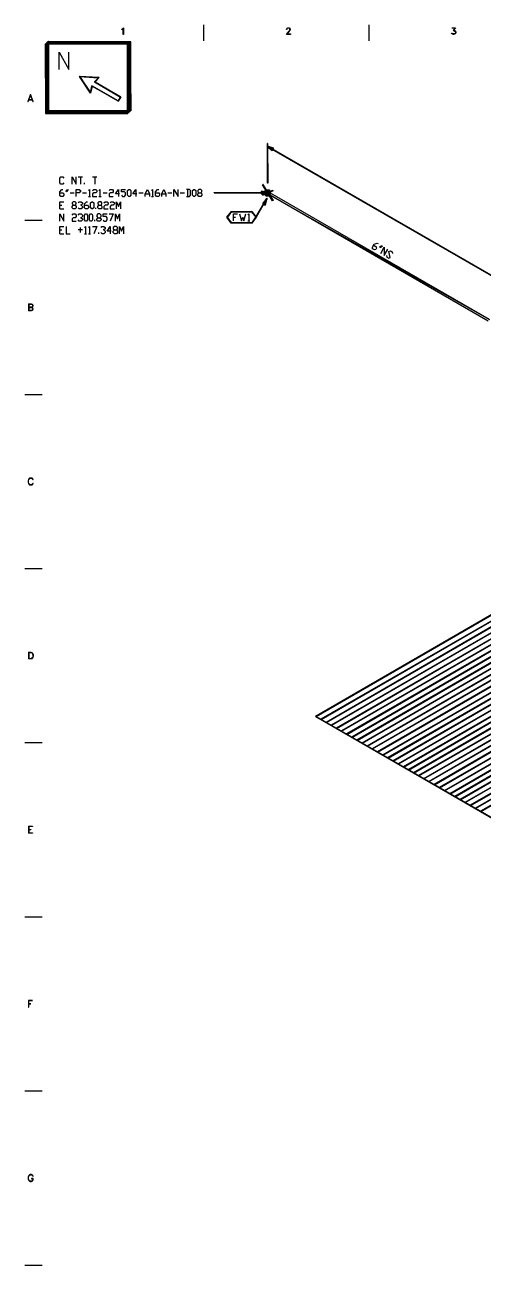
# Model space of a CAD drawing. Header units: millimetres. Extents: x 43 to 784, y -702 to -31.
# Drawn here: x 43 to 291, y -702 to -31 of the extents above; entities that cross this region are included whole.
import ezdxf

# ---------------------------------------------------------------- set-up
doc = ezdxf.new("R2010")
doc.units = ezdxf.units.MM
doc.layers.add('PDF_LINES', color=4, linetype='Continuous')

msp = doc.modelspace()

# ---------------------------------------------------------------- linework, layer by layer
at = {"layer": 'PDF_LINES'}
for p, q in [((95.44, -33.04), (95.8, -32.8)), ((95.8, -33.04), (95.44, -33.16)), ((95.44, -33.16), (95.44, -33.04)), ((95.8, -32.8), (96.28, -32.32)), ((96.16, -32.68), (95.8, -33.04)), ((96.16, -35.8), (96.16, -32.68)), ((96.28, -32.32), (96.28, -35.8)), ((139.84, -39.28), (139.84, -30.64)), ((184.6, -33.04), (184.72, -32.68)), ((184.6, -33.16), (184.6, -33.04)), ((184.72, -33.16), (184.6, -33.16)), ((184.72, -32.68), (184.96, -32.44)), ((184.96, -32.68), (184.72, -33.04)), ((184.72, -33.04), (184.72, -33.16)), ((184.96, -32.44), (185.2, -32.32)), ((185.2, -32.44), (184.96, -32.68)), ((185.2, -32.32), (185.92, -32.32)), ((185.92, -32.44), (185.2, -32.44)), ((185.92, -32.32), (186.28, -32.44)), ((186.28, -32.68), (185.92, -32.44)), ((186.28, -32.44), (186.4, -32.68)), ((186.4, -33.04), (186.28, -32.68)), ((186.28, -33.64), (186.4, -33.28)), ((186.4, -32.68), (186.52, -33.04)), ((186.4, -33.28), (186.4, -33.04)), ((186.52, -33.28), (186.4, -33.64)), ((186.52, -33.04), (186.52, -33.28)), ((229.36, -39.28), (229.36, -30.64)), ((274.24, -32.44), (274.24, -32.32)), ((274.24, -32.32), (276.04, -32.32)), ((275.8, -32.44), (274.24, -32.44)), ((275.8, -32.32), (274.72, -33.76)), ((276.04, -32.32), (274.84, -33.76)), ((55, -77.8), (54.88, -40.24)), ((54.88, -40.24), (54.88, -77.92)), ((55, -77.8), (54.88, -40.24)), ((54.88, -40.24), (55, -40.36)), ((54.88, -40.24), (55, -40.36)), ((99.76, -40.24), (54.88, -40.24)), ((55, -40.36), (99.76, -40.24)), ((55, -40.36), (99.76, -40.24)), ((55.36, -77.44), (55.24, -39.88)), ((55.24, -39.88), (55.24, -77.56)), ((55.36, -77.44), (55.24, -39.88)), ((55.24, -39.88), (55.36, -40)), ((55.24, -39.88), (55.36, -40)), ((100.24, -39.88), (55.24, -39.88)), ((55.36, -40), (100.24, -39.88)), ((55.36, -40), (100.24, -39.88)), ((55.36, -40), (55.36, -77.44)), ((100, -40), (55.36, -40)), ((55.72, -76.96), (55.6, -39.52)), ((55.6, -39.52), (55.6, -77.2)), ((55.72, -76.96), (55.6, -39.52)), ((55.6, -39.52), (55.72, -39.52)), ((55.72, -39.52), (55.72, -76.96)), ((96.28, -35.8), (96.16, -35.8)), ((99.76, -40.24), (99.64, -40.36)), ((99.76, -40.24), (99.64, -40.36)), ((99.76, -77.56), (99.76, -40.24)), ((100.24, -39.88), (100, -40)), ((100.24, -39.88), (100, -40)), ((100, -40), (100.24, -77.2)), ((100, -40), (100.24, -77.2)), ((100, -76.96), (100, -40)), ((100.24, -77.2), (100.24, -39.88)), ((184.48, -35.8), (185.92, -34.12)), ((186.76, -35.8), (184.48, -35.8)), ((186.04, -34.12), (184.6, -35.8)), ((184.6, -35.56), (186.76, -35.56)), ((185.92, -34.12), (186.28, -33.64)), ((186.4, -33.64), (186.04, -34.12)), ((186.76, -35.56), (186.76, -35.8)), ((274, -35.44), (273.88, -35.08)), ((273.88, -35.08), (274, -35.08)), ((274.24, -35.44), (274, -35.08)), ((274.6, -35.56), (274, -35.32)), ((274.24, -35.56), (274, -35.44)), ((274.72, -35.56), (274.24, -35.44)), ((274.72, -35.8), (274.24, -35.56)), ((274.72, -33.76), (275.2, -33.76)), ((275.2, -35.56), (274.72, -35.56)), ((275.2, -35.8), (274.72, -35.8)), ((274.84, -33.64), (275.2, -33.64)), ((275.2, -33.64), (275.68, -33.76)), ((275.2, -33.76), (275.68, -34)), ((275.68, -35.44), (275.2, -35.56)), ((275.68, -35.56), (275.2, -35.8)), ((275.32, -33.76), (275.8, -34.12)), ((275.8, -35.32), (275.32, -35.56)), ((275.68, -33.76), (276.04, -34.12)), ((275.68, -34), (276.04, -34.48)), ((276.04, -34.96), (275.68, -35.44)), ((276.04, -35.32), (275.68, -35.56)), ((275.8, -34.12), (276.04, -34.6)), ((276.04, -34.84), (275.8, -35.32)), ((276.04, -34.12), (276.16, -34.6)), ((276.04, -34.6), (276.04, -34.84)), ((276.16, -34.84), (276.04, -35.32)), ((276.16, -34.6), (276.16, -34.84)), ((54.28, -78.52), (54.04, -40.96)), ((54.04, -40.96), (54.04, -78.64)), ((54.28, -78.52), (54.04, -40.96)), ((54.04, -40.96), (54.28, -41.2)), ((54.04, -40.96), (54.28, -41.2)), ((99.04, -40.96), (54.04, -40.96)), ((54.28, -41.2), (99.04, -40.96)), ((54.28, -41.2), (99.04, -40.96)), ((54.28, -41.2), (54.28, -78.52)), ((98.92, -41.2), (54.28, -41.2)), ((54.64, -78.16), (54.52, -40.6)), ((54.52, -40.6), (54.52, -78.28)), ((54.64, -78.16), (54.52, -40.6)), ((54.52, -40.6), (54.64, -40.84)), ((54.52, -40.6), (54.64, -40.84)), ((99.4, -40.6), (54.52, -40.6)), ((54.64, -40.84), (99.4, -40.6)), ((54.64, -40.84), (99.4, -40.6)), ((54.64, -40.84), (54.64, -78.16)), ((99.28, -40.84), (54.64, -40.84)), ((55, -40.36), (55, -77.8)), ((99.64, -40.36), (55, -40.36)), ((61.48, -54.76), (61.48, -45.52)), ((61.48, -45.52), (66.76, -54.76)), ((66.76, -54.76), (66.76, -45.52)), ((98.68, -41.44), (98.56, -41.44)), ((98.56, -41.44), (98.68, -78.64)), ((98.56, -41.44), (98.68, -78.64)), ((98.56, -78.52), (98.56, -41.44)), ((98.68, -78.64), (98.68, -41.44)), ((99.04, -40.96), (98.92, -41.2)), ((99.04, -40.96), (98.92, -41.2)), ((98.92, -41.2), (99.04, -78.28)), ((98.92, -41.2), (99.04, -78.28)), ((98.92, -78.16), (98.92, -41.2)), ((99.04, -78.28), (99.04, -40.96)), ((99.4, -40.6), (99.28, -40.84)), ((99.4, -40.6), (99.28, -40.84)), ((99.28, -40.84), (99.4, -77.92)), ((99.28, -40.84), (99.4, -77.92)), ((99.28, -77.8), (99.28, -40.84)), ((99.4, -77.92), (99.4, -40.6)), ((99.64, -40.36), (99.76, -77.56)), ((99.64, -40.36), (99.76, -77.56)), ((99.64, -77.44), (99.64, -40.36)), ((72.64, -58.48), (72.52, -58.6)), ((72.52, -58.6), (72.64, -58.48)), ((72.52, -58.6), (78.52, -67.24)), ((72.52, -58.6), (78.52, -67.24)), ((78.52, -67.72), (72.52, -58.6)), ((83.2, -59.2), (72.52, -58.6)), ((72.52, -58.6), (82.84, -59.32)), ((83.2, -59.2), (72.52, -58.6)), ((78.52, -67.24), (72.64, -58.48)), ((72.64, -58.48), (83.2, -59.2)), ((82.84, -59.32), (80.56, -61.48)), ((83.2, -59.2), (80.92, -61.48)), ((80.92, -61.48), (82.84, -59.32)), ((80.92, -61.48), (82.84, -59.32)), ((82.84, -59.32), (83.2, -59.2)), ((82.84, -59.32), (83.2, -59.2)), ((78.52, -67.72), (79.24, -63.64)), ((79.24, -63.64), (78.52, -67.24)), ((78.52, -67.72), (79.24, -63.64)), ((79.36, -63.88), (78.52, -67.72)), ((79.24, -63.64), (79.36, -63.88)), ((79.24, -63.64), (79.36, -63.88)), ((93.4, -71.8), (79.24, -63.64)), ((79.36, -63.88), (93.4, -71.8)), ((79.36, -63.88), (93.4, -71.8)), ((93.4, -72.04), (79.36, -63.88)), ((94.96, -69.64), (80.56, -61.48)), ((80.56, -61.48), (94.72, -69.76)), ((94.96, -69.64), (80.56, -61.48)), ((80.56, -61.48), (80.92, -61.48)), ((80.56, -61.48), (80.92, -61.48)), ((80.92, -61.48), (94.96, -69.64)), ((46, -68.32), (44.56, -72.16)), ((44.56, -72.16), (44.68, -72.16)), ((44.68, -72.16), (46, -68.92)), ((44.92, -71.2), (47.08, -71.2)), ((45.04, -71.08), (46.84, -71.08)), ((47.44, -72.16), (46, -68.32)), ((46, -68.92), (47.2, -72.16)), ((47.2, -72.16), (47.44, -72.16)), ((78.52, -67.24), (78.52, -67.72)), ((78.52, -67.24), (78.52, -67.72)), ((94.96, -69.64), (93.4, -72.04)), ((93.4, -72.04), (94.72, -69.76)), ((94.72, -69.76), (93.4, -71.8)), ((93.4, -72.04), (94.72, -69.76)), ((93.4, -71.8), (93.4, -72.04)), ((93.4, -71.8), (93.4, -72.04)), ((94.72, -69.76), (94.96, -69.64)), ((94.72, -69.76), (94.96, -69.64)), ((98.56, -78.52), (54.04, -78.64)), ((98.56, -78.52), (54.04, -78.64)), ((54.04, -78.64), (54.28, -78.52)), ((54.04, -78.64), (54.28, -78.52)), ((54.04, -78.64), (98.68, -78.64)), ((54.28, -78.52), (98.56, -78.52)), ((98.92, -78.16), (54.52, -78.28)), ((98.92, -78.16), (54.52, -78.28)), ((54.52, -78.28), (54.64, -78.16)), ((54.52, -78.28), (54.64, -78.16)), ((54.52, -78.28), (99.04, -78.28)), ((54.64, -78.16), (98.92, -78.16)), ((99.28, -77.8), (54.88, -77.92)), ((99.28, -77.8), (54.88, -77.92)), ((54.88, -77.92), (55, -77.8)), ((54.88, -77.92), (55, -77.8)), ((54.88, -77.92), (99.4, -77.92)), ((55, -77.8), (99.28, -77.8)), ((99.64, -77.44), (55.24, -77.56)), ((99.64, -77.44), (55.24, -77.56)), ((55.24, -77.56), (55.36, -77.44)), ((55.24, -77.56), (55.36, -77.44)), ((55.24, -77.56), (99.76, -77.56)), ((55.36, -77.44), (99.64, -77.44)), ((100, -76.96), (55.6, -77.2)), ((100, -76.96), (55.6, -77.2)), ((55.6, -77.2), (55.72, -76.96)), ((55.6, -77.2), (55.72, -76.96)), ((55.6, -77.2), (100.24, -77.2)), ((55.72, -76.96), (100, -76.96)), ((98.68, -78.64), (98.56, -78.52)), ((98.68, -78.64), (98.56, -78.52)), ((99.04, -78.28), (98.92, -78.16)), ((99.04, -78.28), (98.92, -78.16)), ((99.4, -77.92), (99.28, -77.8)), ((99.4, -77.92), (99.28, -77.8)), ((99.76, -77.56), (99.64, -77.44)), ((99.76, -77.56), (99.64, -77.44)), ((100.24, -77.2), (100, -76.96)), ((100.24, -77.2), (100, -76.96)), ((174.16, -96.52), (174.28, -96.4)), ((174.28, -96.4), (174.16, -96.52)), ((174.16, -96.52), (174.28, -96.4)), ((174.28, -96.4), (174.16, -96.52)), ((174.16, -96.52), (174.28, -96.4)), ((174.28, -96.4), (174.16, -96.52)), ((174.16, -96.52), (174.28, -96.4)), ((174.28, -96.4), (174.16, -96.52)), ((174.28, -96.4), (174.16, -96.52)), ((176.92, -98.56), (174.16, -96.52)), ((174.16, -96.52), (176.8, -98.68)), ((176.92, -98.56), (174.16, -96.52)), ((174.16, -96.52), (177.52, -97.48)), ((174.16, -96.52), (177.52, -97.48)), ((177.28, -97.6), (174.16, -96.52)), ((176.92, -98.44), (174.16, -96.52)), ((174.16, -96.52), (176.8, -98.56)), ((176.92, -98.44), (174.16, -96.52)), ((174.16, -96.52), (177.4, -97.6)), ((174.16, -96.52), (177.4, -97.6)), ((177.4, -97.84), (174.16, -96.52)), ((176.92, -98.44), (174.16, -96.52)), ((174.16, -96.52), (176.8, -98.56)), ((176.92, -98.44), (174.16, -96.52)), ((174.16, -96.52), (177.4, -97.84)), ((174.16, -96.52), (177.4, -97.84)), ((177.4, -97.96), (174.16, -96.52)), ((177.04, -98.2), (174.16, -96.52)), ((174.16, -96.52), (176.92, -98.32)), ((177.04, -98.2), (174.16, -96.52)), ((174.16, -96.52), (177.28, -97.84)), ((174.16, -96.52), (177.28, -97.84)), ((177.16, -97.96), (174.16, -96.52)), ((174.16, -96.52), (433.12, -245.56)), ((174.16, -96.52), (433.12, -245.56)), ((433, -245.68), (174.16, -96.52)), ((174.52, -94.96), (174.28, -94.96)), ((174.28, -94.96), (174.52, -116.32)), ((174.28, -94.96), (174.52, -116.32)), ((174.28, -116.32), (174.28, -94.96)), ((174.28, -96.4), (176.92, -98.56)), ((177.52, -97.48), (174.28, -96.4)), ((174.28, -96.4), (176.92, -98.44)), ((177.4, -97.6), (174.28, -96.4)), ((174.28, -96.4), (176.92, -98.44)), ((177.4, -97.84), (174.28, -96.4)), ((174.28, -96.4), (177.04, -98.2)), ((177.28, -97.84), (174.28, -96.4)), ((433.12, -245.56), (174.28, -96.4)), ((174.52, -116.32), (174.52, -94.96)), ((176.8, -98.56), (177.28, -97.6)), ((176.8, -98.56), (176.92, -98.44)), ((176.8, -98.56), (176.92, -98.44)), ((176.8, -98.68), (176.92, -98.56)), ((176.92, -98.68), (176.8, -98.56)), ((176.92, -98.68), (177.52, -97.48)), ((177.28, -97.6), (176.92, -98.68)), ((177.28, -97.6), (176.92, -98.68)), ((176.92, -98.32), (177.04, -98.2)), ((177.28, -97.84), (177.16, -97.96)), ((177.52, -97.48), (177.28, -97.6)), ((177.52, -97.48), (177.28, -97.6)), ((177.4, -97.6), (177.4, -97.84)), ((177.4, -97.84), (177.4, -97.96)), ((61.84, -113.56), (62.32, -112.96)), ((61.84, -116.2), (61.84, -113.56)), ((62.32, -112.96), (63.52, -112.96)), ((63.52, -112.96), (64, -113.56)), ((68.44, -116.92), (68.44, -112.96)), ((68.44, -112.96), (70.72, -116.92)), ((70.72, -116.92), (70.72, -112.96)), ((71.8, -112.96), (74.08, -112.96)), ((73, -112.96), (73, -116.92)), ((79.6, -112.96), (81.88, -112.96)), ((80.8, -112.96), (80.8, -116.92)), ((62.32, -116.92), (61.84, -116.2)), ((61.84, -121), (62.92, -119.68)), ((63.52, -116.92), (62.32, -116.92)), ((62.92, -119.68), (63.52, -119.68)), ((64, -116.2), (63.52, -116.92)), ((65.2, -121), (65.68, -119.68)), ((66.28, -119.68), (65.68, -121)), ((70.72, -123.52), (70.72, -119.68)), ((70.72, -119.68), (72.4, -119.68)), ((72.4, -119.68), (73, -120.28)), ((73, -120.28), (73, -121)), ((75.16, -116.92), (75.16, -116.2)), ((77.44, -120.28), (77.92, -119.68)), ((77.92, -119.68), (77.92, -123.52)), ((79.6, -120.28), (80.2, -119.68)), ((80.2, -119.68), (81.28, -119.68)), ((81.28, -119.68), (81.88, -120.28)), ((81.88, -120.28), (81.88, -121)), ((82.96, -120.28), (83.56, -119.68)), ((83.56, -119.68), (83.56, -123.52)), ((88.6, -120.28), (89.08, -119.68)), ((89.08, -119.68), (90.28, -119.68)), ((90.28, -119.68), (90.76, -120.28)), ((90.76, -120.28), (90.76, -121)), ((91.96, -122.2), (93.64, -119.68)), ((93.64, -119.68), (93.64, -123.52)), ((95.2, -121), (95.2, -119.68)), ((95.2, -119.68), (97.48, -119.68)), ((98.56, -120.28), (99.16, -119.68)), ((98.56, -122.92), (98.56, -120.28)), ((99.16, -119.68), (99.76, -119.68)), ((99.76, -119.68), (100.24, -120.28)), ((100.24, -120.28), (100.24, -122.92)), ((101.44, -122.2), (103, -119.68)), ((103, -119.68), (103, -123.52)), ((108.04, -122.2), (109.24, -119.68)), ((109.24, -119.68), (110.32, -122.2)), ((111.4, -120.28), (112, -119.68)), ((112, -119.68), (112, -123.52)), ((113.68, -121), (114.76, -119.68)), ((114.76, -119.68), (115.36, -119.68)), ((117.04, -122.2), (118.12, -119.68)), ((118.12, -119.68), (119.2, -122.2)), ((123.64, -123.52), (123.64, -119.68)), ((123.64, -119.68), (125.92, -123.52)), ((125.92, -123.52), (125.92, -119.68)), ((132.04, -119.68), (130.36, -119.68)), ((130.96, -119.68), (130.96, -123.52)), ((132.64, -120.28), (132.04, -119.68)), ((132.64, -122.92), (132.64, -120.28)), ((133.72, -120.28), (134.32, -119.68)), ((133.72, -122.92), (133.72, -120.28)), ((134.32, -119.68), (134.8, -119.68)), ((134.8, -119.68), (135.4, -120.28)), ((135.4, -120.28), (135.4, -122.92)), ((137.08, -119.68), (136.48, -120.28)), ((136.48, -120.28), (136.48, -121)), ((138.16, -119.68), (137.08, -119.68)), ((138.76, -120.28), (138.16, -119.68)), ((138.76, -121), (138.76, -120.28)), ((171.04, -120.64), (171.04, -120.88)), ((174.4, -121.48), (171.04, -120.64)), ((171.16, -122.2), (171.04, -120.76)), ((171.04, -120.76), (171.04, -122.32)), ((171.16, -122.2), (171.04, -120.76)), ((171.04, -120.76), (171.16, -120.76)), ((171.16, -120.76), (171.16, -122.2)), ((171.76, -116.92), (171.52, -117.16)), ((171.52, -117.16), (177.4, -125.68)), ((171.52, -117.16), (177.4, -125.68)), ((177.04, -125.92), (171.52, -117.16)), ((177.16, -120.28), (171.52, -122.44)), ((177.4, -125.68), (171.76, -116.92)), ((171.76, -122.8), (177.16, -120.28)), ((171.76, -122.8), (177.16, -120.28)), ((177.28, -120.52), (171.76, -122.8)), ((173.08, -122.08), (172.72, -120.76)), ((172.72, -120.76), (172.72, -122.44)), ((173.08, -122.08), (172.72, -120.76)), ((172.72, -120.76), (173.08, -121.12)), ((172.72, -120.76), (173.08, -121.12)), ((175.96, -120.76), (172.72, -120.76)), ((173.44, -122.44), (173.08, -120.4)), ((173.08, -120.4), (173.08, -122.8)), ((173.44, -122.44), (173.08, -120.4)), ((173.08, -120.4), (173.44, -120.76)), ((173.08, -120.4), (173.44, -120.76)), ((175.72, -120.4), (173.08, -120.4)), ((173.08, -121.12), (175.96, -120.76)), ((173.08, -121.12), (175.96, -120.76)), ((173.68, -122.8), (173.32, -120.04)), ((173.32, -120.04), (173.32, -123.16)), ((173.68, -122.8), (173.32, -120.04)), ((173.32, -120.04), (173.68, -120.4)), ((173.32, -120.04), (173.68, -120.4)), ((175.36, -120.04), (173.32, -120.04)), ((173.44, -120.76), (175.72, -120.4)), ((173.44, -120.76), (175.72, -120.4)), ((173.44, -120.76), (173.44, -122.44)), ((175.36, -120.76), (173.44, -120.76)), ((174.04, -122.8), (173.68, -120.04)), ((173.68, -120.04), (173.68, -123.16)), ((174.04, -122.8), (173.68, -120.04)), ((173.68, -120.04), (174.04, -120.4)), ((173.68, -120.04), (174.04, -120.4)), ((175.12, -120.04), (173.68, -120.04)), ((173.68, -120.4), (175.36, -120.04)), ((173.68, -120.4), (175.36, -120.04)), ((173.68, -120.4), (173.68, -122.8)), ((175, -120.4), (173.68, -120.4)), ((173.92, -122.92), (174.28, -120.04)), ((174.28, -123.04), (173.92, -120.04)), ((173.92, -120.04), (173.92, -123.04)), ((174.28, -123.04), (173.92, -120.04)), ((173.92, -120.04), (174.28, -120.4)), ((173.92, -120.04), (174.28, -120.4)), ((174.76, -120.04), (173.92, -120.04)), ((174.04, -120.4), (175.12, -120.04)), ((174.04, -120.4), (175.12, -120.04)), ((174.04, -120.4), (174.04, -122.8)), ((174.76, -120.4), (174.04, -120.4)), ((174.52, -116.32), (174.28, -116.32)), ((174.64, -120.04), (174.28, -120.04)), ((174.28, -120.04), (174.28, -123.04)), ((174.28, -123.04), (174.64, -120.04)), ((174.28, -120.04), (174.28, -123.04)), ((174.28, -120.4), (174.76, -120.04)), ((174.28, -120.4), (174.76, -120.04)), ((174.28, -120.4), (174.28, -123.04)), ((174.4, -120.4), (174.28, -120.4)), ((174.76, -120.04), (174.4, -120.4)), ((174.76, -120.04), (174.4, -120.4)), ((174.4, -120.4), (174.76, -123.16)), ((174.4, -120.4), (174.76, -123.16)), ((174.4, -122.8), (174.4, -120.4)), ((174.76, -123.16), (174.76, -120.04)), ((175.12, -120.04), (174.76, -120.4)), ((175.12, -120.04), (174.76, -120.4)), ((174.76, -120.4), (175.12, -123.16)), ((174.76, -120.4), (175.12, -123.16)), ((174.76, -122.8), (174.76, -120.4)), ((175.36, -120.04), (175, -120.4)), ((175.36, -120.04), (175, -120.4)), ((175, -120.4), (175.36, -123.28)), ((175, -120.4), (175.36, -123.28)), ((175, -122.8), (175, -120.4)), ((175.12, -123.16), (175.12, -120.04)), ((175.36, -123.28), (175.36, -120.04)), ((175.72, -120.4), (175.36, -120.76)), ((175.72, -120.4), (175.36, -120.76)), ((175.36, -120.76), (175.72, -122.8)), ((175.36, -120.76), (175.72, -122.8)), ((175.36, -122.44), (175.36, -120.76)), ((175.96, -120.76), (175.48, -121.12)), ((175.96, -120.76), (175.48, -121.12)), ((175.72, -122.8), (175.72, -120.4)), ((175.96, -122.2), (175.96, -120.76)), ((177.16, -120.28), (177.28, -120.52)), ((61.84, -122.92), (61.84, -121)), ((61.84, -121.6), (63.52, -121.6)), ((62.32, -123.52), (61.84, -122.92)), ((61.84, -130.24), (61.84, -126.4)), ((61.84, -126.4), (64, -126.4)), ((63.52, -123.52), (62.32, -123.52)), ((63.52, -121.6), (64, -122.2)), ((64, -122.92), (63.52, -123.52)), ((64, -122.2), (64, -122.92)), ((67.36, -121.6), (69.64, -121.6)), ((69.04, -126.4), (68.44, -127)), ((68.44, -127), (68.44, -127.6)), ((70.12, -126.4), (69.04, -126.4)), ((70.72, -127), (70.12, -126.4)), ((72.4, -121.6), (70.72, -121.6)), ((70.72, -127.6), (70.72, -127)), ((71.8, -127), (72.4, -126.4)), ((73, -121), (72.4, -121.6)), ((72.4, -126.4), (73.48, -126.4)), ((73.48, -126.4), (74.08, -127)), ((74.08, -121.6), (76.36, -121.6)), ((74.08, -127), (74.08, -127.6)), ((75.16, -127.6), (76.36, -126.4)), ((76.36, -126.4), (76.84, -126.4)), ((77.44, -123.52), (78.52, -123.52)), ((78.52, -127), (79.12, -126.4)), ((78.52, -129.64), (78.52, -127)), ((79.12, -126.4), (79.6, -126.4)), ((80.2, -121.6), (79.6, -122.2)), ((79.6, -122.2), (79.6, -123.52)), ((79.6, -123.52), (81.88, -123.52)), ((79.6, -126.4), (80.2, -127)), ((81.28, -121.6), (80.2, -121.6)), ((80.2, -127), (80.2, -129.64)), ((81.88, -121), (81.28, -121.6)), ((82.96, -126.4), (82.48, -127)), ((82.48, -127), (82.48, -127.6)), ((82.96, -123.52), (84.16, -123.52)), ((84.16, -126.4), (82.96, -126.4)), ((84.64, -127), (84.16, -126.4)), ((84.64, -127.6), (84.64, -127)), ((85.24, -121.6), (87.4, -121.6)), ((85.72, -127), (86.32, -126.4)), ((86.32, -126.4), (87.4, -126.4)), ((87.4, -126.4), (88, -127)), ((88, -127), (88, -127.6)), ((89.08, -121.6), (88.6, -122.2)), ((88.6, -122.2), (88.6, -123.52)), ((88.6, -123.52), (90.76, -123.52)), ((90.28, -121.6), (89.08, -121.6)), ((89.08, -127), (89.68, -126.4)), ((89.68, -126.4), (90.76, -126.4)), ((90.76, -121), (90.28, -121.6)), ((90.76, -126.4), (91.36, -127)), ((91.36, -127), (91.36, -127.6)), ((94.12, -122.2), (91.96, -122.2)), ((92.44, -130.24), (92.44, -126.4)), ((92.44, -126.4), (93.64, -128.92)), ((93.64, -128.92), (94.72, -126.4)), ((94.72, -126.4), (94.72, -130.24)), ((96.88, -121), (95.2, -121)), ((95.2, -122.92), (95.8, -123.52)), ((95.8, -123.52), (96.88, -123.52)), ((97.48, -121.6), (96.88, -121)), ((96.88, -123.52), (97.48, -122.92)), ((97.48, -122.92), (97.48, -121.6)), ((99.16, -123.52), (98.56, -122.92)), ((99.76, -123.52), (99.16, -123.52)), ((100.24, -122.92), (99.76, -123.52)), ((103.6, -122.2), (101.44, -122.2)), ((104.68, -121.6), (106.96, -121.6)), ((108.04, -123.52), (108.04, -122.2)), ((108.04, -122.2), (110.32, -122.2)), ((110.32, -122.2), (110.32, -123.52)), ((111.4, -123.52), (112.48, -123.52)), ((113.68, -122.92), (113.68, -121)), ((113.68, -121.6), (115.36, -121.6)), ((114.16, -123.52), (113.68, -122.92)), ((115.36, -123.52), (114.16, -123.52)), ((115.36, -121.6), (115.84, -122.2)), ((115.84, -122.92), (115.36, -123.52)), ((115.84, -122.2), (115.84, -122.92)), ((117.04, -123.52), (117.04, -122.2)), ((117.04, -122.2), (119.2, -122.2)), ((119.2, -122.2), (119.2, -123.52)), ((120.4, -121.6), (122.56, -121.6)), ((127, -121.6), (129.28, -121.6)), ((130.36, -123.52), (132.04, -123.52)), ((132.04, -123.52), (132.64, -122.92)), ((134.32, -123.52), (133.72, -122.92)), ((134.8, -123.52), (134.32, -123.52)), ((135.4, -122.92), (134.8, -123.52)), ((136.48, -121), (137.08, -121.6)), ((136.48, -122.2), (137.08, -121.6)), ((136.48, -122.92), (136.48, -122.2)), ((137.08, -123.52), (136.48, -122.92)), ((137.08, -121.6), (138.16, -121.6)), ((138.16, -123.52), (137.08, -123.52)), ((138.16, -121.6), (138.76, -121)), ((138.16, -121.6), (138.76, -122.2)), ((138.76, -122.92), (138.16, -123.52)), ((138.76, -122.2), (138.76, -122.92)), ((174.4, -121.48), (145.48, -121.6)), ((174.4, -121.48), (145.48, -121.6)), ((145.48, -121.6), (145.48, -121.48)), ((145.48, -121.48), (174.4, -121.48)), ((145.48, -121.6), (174.4, -121.6)), ((168.04, -134.68), (173.92, -124.6)), ((173.92, -124.6), (168.16, -134.8)), ((173.92, -124.6), (168.16, -134.8)), ((168.16, -134.8), (174.16, -124.72)), ((171.04, -120.88), (174.4, -121.48)), ((171.04, -120.88), (174.4, -121.48)), ((174.4, -121.6), (171.04, -120.88)), ((171.04, -120.88), (171.04, -121)), ((174.4, -121.48), (171.04, -120.88)), ((171.04, -121), (174.4, -121.48)), ((171.04, -121), (174.4, -121.48)), ((174.4, -121.6), (171.04, -121)), ((171.04, -121), (171.04, -121.24)), ((174.4, -121.48), (171.04, -121)), ((171.04, -121.24), (174.4, -121.48)), ((171.04, -121.24), (174.4, -121.48)), ((174.4, -121.6), (171.04, -121.24)), ((171.04, -121.24), (171.04, -121.48)), ((174.4, -121.48), (171.04, -121.24)), ((174.4, -121.48), (171.04, -122.32)), ((174.4, -121.48), (171.04, -122.32)), ((174.4, -121.48), (171.04, -122.2)), ((174.4, -121.48), (171.04, -122.2)), ((171.04, -121.96), (174.4, -121.48)), ((174.4, -121.48), (171.04, -121.96)), ((174.4, -121.48), (171.04, -121.96)), ((171.04, -121.84), (174.4, -121.48)), ((171.04, -121.48), (174.4, -121.48)), ((171.04, -121.48), (174.4, -121.48)), ((174.4, -121.6), (171.04, -121.48)), ((174.4, -121.48), (171.04, -121.84)), ((174.4, -121.48), (171.04, -121.84)), ((171.04, -121.6), (174.4, -121.48)), ((171.04, -122.32), (174.4, -121.6)), ((171.04, -122.2), (174.4, -121.6)), ((171.04, -121.96), (174.4, -121.6)), ((171.04, -121.84), (174.4, -121.6)), ((171.04, -121.84), (171.04, -121.6)), ((171.04, -121.96), (171.04, -121.84)), ((171.04, -122.2), (171.04, -121.96)), ((171.04, -122.32), (171.16, -122.2)), ((171.04, -122.32), (171.16, -122.2)), ((171.16, -122.2), (174.4, -121.48)), ((171.52, -122.44), (171.76, -122.8)), ((173.92, -124.6), (171.76, -127.24)), ((173.92, -124.6), (171.76, -127.36)), ((171.76, -127.24), (171.88, -127.36)), ((171.76, -127.36), (171.88, -127.24)), ((172.84, -127.84), (171.76, -127.36)), ((171.76, -127.36), (172.96, -128.2)), ((172.84, -127.84), (171.76, -127.36)), ((171.76, -127.36), (171.88, -127.48)), ((171.88, -127.36), (173.92, -124.6)), ((171.88, -127.36), (173.92, -124.6)), ((171.88, -127.48), (173.92, -124.6)), ((171.88, -127.48), (173.92, -124.6)), ((173.92, -124.6), (171.88, -127.36)), ((174.16, -124.72), (171.88, -127.36)), ((174.16, -124.72), (171.88, -127.48)), ((171.88, -127.24), (172.84, -127.84)), ((171.88, -127.36), (172.12, -127.48)), ((172.12, -127.48), (173.92, -124.6)), ((172.12, -127.48), (173.92, -124.6)), ((173.92, -124.6), (172.12, -127.36)), ((174.16, -124.72), (172.12, -127.48)), ((172.12, -127.36), (172.24, -127.48)), ((172.24, -127.48), (173.92, -124.6)), ((172.24, -127.48), (173.92, -124.6)), ((172.24, -127.6), (173.92, -124.6)), ((174.16, -124.72), (172.24, -127.48)), ((172.48, -127.84), (173.92, -124.6)), ((173.92, -124.6), (172.48, -127.72)), ((173.92, -124.6), (172.48, -127.72)), ((172.48, -127.72), (174.16, -124.72)), ((173.92, -124.6), (172.6, -127.84)), ((173.92, -124.6), (172.6, -127.84)), ((172.6, -127.84), (174.16, -124.72)), ((172.72, -122.44), (173.08, -122.08)), ((172.72, -122.44), (173.08, -122.08)), ((175.36, -122.44), (172.72, -122.44)), ((172.72, -122.44), (175.72, -122.8)), ((175.36, -122.44), (172.72, -122.44)), ((172.72, -127.84), (173.92, -124.6)), ((172.84, -127.84), (173.92, -124.6)), ((173.92, -124.6), (172.84, -127.84)), ((173.92, -124.6), (172.84, -127.84)), ((172.84, -127.84), (174.16, -124.72)), ((173.92, -124.6), (172.96, -128.2)), ((173.92, -124.6), (172.96, -128.2)), ((172.96, -128.2), (174.16, -124.72)), ((173.08, -121.12), (173.08, -122.08)), ((175.48, -121.12), (173.08, -121.12)), ((173.08, -122.08), (175.36, -122.44)), ((173.08, -122.8), (173.44, -122.44)), ((173.08, -122.8), (173.44, -122.44)), ((175, -122.8), (173.08, -122.8)), ((173.08, -122.8), (175.36, -123.28)), ((175, -122.8), (173.08, -122.8)), ((174.76, -122.8), (173.32, -123.16)), ((174.76, -122.8), (173.32, -123.16)), ((173.32, -123.16), (173.68, -122.8)), ((173.32, -123.16), (173.68, -122.8)), ((173.32, -123.16), (175.12, -123.16)), ((173.44, -122.44), (175, -122.8)), ((174.4, -122.8), (173.68, -123.16)), ((174.4, -122.8), (173.68, -123.16)), ((173.68, -123.16), (174.04, -122.8)), ((173.68, -123.16), (174.04, -122.8)), ((173.68, -122.8), (174.76, -122.8)), ((173.68, -123.16), (174.76, -123.16)), ((174.28, -123.04), (173.92, -122.92)), ((173.92, -123.04), (174.28, -123.04)), ((173.92, -124.6), (174.16, -124.72)), ((174.16, -124.72), (173.92, -124.6)), ((173.92, -124.6), (174.16, -124.72)), ((174.16, -124.72), (173.92, -124.6)), ((173.92, -124.6), (174.16, -124.72)), ((174.16, -124.72), (173.92, -124.6)), ((173.92, -124.6), (174.16, -124.72)), ((174.16, -124.72), (173.92, -124.6)), ((174.16, -124.72), (173.92, -124.6)), ((174.04, -122.8), (174.4, -122.8)), ((174.64, -121), (174.16, -121.96)), ((174.16, -121.96), (294.4, -190.12)), ((174.16, -121.96), (294.4, -190.12)), ((293.8, -191.08), (174.16, -121.96)), ((174.4, -121.48), (174.4, -121.6)), ((174.4, -121.6), (174.4, -121.48)), ((174.4, -121.48), (174.4, -121.6)), ((174.4, -121.6), (174.4, -121.48)), ((174.4, -121.48), (174.4, -121.6)), ((174.4, -121.6), (174.4, -121.48)), ((174.4, -121.48), (174.4, -121.6)), ((174.4, -121.6), (174.4, -121.48)), ((174.4, -121.6), (174.4, -121.48)), ((174.76, -123.16), (174.4, -122.8)), ((174.76, -123.16), (174.4, -122.8)), ((294.4, -190.12), (174.64, -121)), ((175.12, -123.16), (174.76, -122.8)), ((175.12, -123.16), (174.76, -122.8)), ((175.36, -123.28), (175, -122.8)), ((175.36, -123.28), (175, -122.8)), ((175.72, -122.8), (175.36, -122.44)), ((175.72, -122.8), (175.36, -122.44)), ((175.48, -121.12), (175.96, -122.2)), ((175.48, -121.12), (175.96, -122.2)), ((175.48, -122.2), (175.48, -121.12)), ((175.96, -122.2), (175.48, -122.2)), ((177.4, -125.68), (177.04, -125.92)), ((61.84, -128.32), (62.92, -128.32)), ((61.84, -130.24), (64, -130.24)), ((61.84, -136.96), (61.84, -133)), ((61.84, -133), (64, -136.96)), ((64, -136.96), (64, -133)), ((68.44, -127.6), (69.04, -128.32)), ((68.44, -128.92), (69.04, -128.32)), ((68.44, -129.64), (68.44, -128.92)), ((69.04, -130.24), (68.44, -129.64)), ((68.44, -133.72), (69.04, -133)), ((69.04, -128.32), (70.12, -128.32)), ((70.12, -130.24), (69.04, -130.24)), ((69.04, -133), (70.12, -133)), ((70.12, -128.32), (70.72, -127.6)), ((70.12, -128.32), (70.72, -128.92)), ((70.72, -129.64), (70.12, -130.24)), ((70.12, -133), (70.72, -133.72)), ((70.72, -128.92), (70.72, -129.64)), ((70.72, -133.72), (70.72, -134.32)), ((72.4, -130.24), (71.8, -129.64)), ((71.8, -133.72), (72.4, -133)), ((73.48, -130.24), (72.4, -130.24)), ((72.4, -133), (73.48, -133)), ((73.48, -128.32), (73, -128.32)), ((74.08, -127.6), (73.48, -128.32)), ((73.48, -128.32), (74.08, -128.92)), ((74.08, -129.64), (73.48, -130.24)), ((73.48, -133), (74.08, -133.72)), ((74.08, -128.92), (74.08, -129.64)), ((74.08, -133.72), (74.08, -134.32)), ((75.16, -129.64), (75.16, -127.6)), ((75.16, -128.32), (76.84, -128.32)), ((75.76, -130.24), (75.16, -129.64)), ((75.16, -133.72), (75.76, -133)), ((75.16, -136.24), (75.16, -133.72)), ((76.84, -130.24), (75.76, -130.24)), ((75.76, -133), (76.36, -133)), ((76.36, -133), (76.84, -133.72)), ((76.84, -128.32), (77.44, -128.92)), ((77.44, -129.64), (76.84, -130.24)), ((76.84, -133.72), (76.84, -136.24)), ((77.44, -128.92), (77.44, -129.64)), ((77.92, -133.72), (78.52, -133)), ((77.92, -136.24), (77.92, -133.72)), ((79.12, -130.24), (78.52, -129.64)), ((78.52, -133), (79.12, -133)), ((79.6, -130.24), (79.12, -130.24)), ((79.12, -133), (79.6, -133.72)), ((80.2, -129.64), (79.6, -130.24)), ((79.6, -133.72), (79.6, -136.24)), ((81.28, -130.24), (81.28, -129.64)), ((82.48, -133), (81.88, -133.72)), ((81.88, -133.72), (81.88, -134.32)), ((82.48, -127.6), (82.96, -128.32)), ((82.48, -128.92), (82.96, -128.32)), ((82.48, -129.64), (82.48, -128.92)), ((82.96, -130.24), (82.48, -129.64)), ((83.56, -133), (82.48, -133)), ((82.96, -128.32), (84.16, -128.32)), ((84.16, -130.24), (82.96, -130.24)), ((84.16, -133.72), (83.56, -133)), ((84.16, -128.32), (84.64, -127.6)), ((84.16, -128.32), (84.64, -128.92)), ((84.64, -129.64), (84.16, -130.24)), ((84.16, -134.32), (84.16, -133.72)), ((84.64, -128.92), (84.64, -129.64)), ((85.24, -134.32), (85.24, -133)), ((85.24, -133), (87.4, -133)), ((86.32, -128.32), (85.72, -128.92)), ((85.72, -128.92), (85.72, -130.24)), ((85.72, -130.24), (88, -130.24)), ((87.4, -128.32), (86.32, -128.32)), ((88, -127.6), (87.4, -128.32)), ((88.6, -133), (90.76, -133)), ((89.68, -128.32), (89.08, -128.92)), ((89.08, -128.92), (89.08, -130.24)), ((89.08, -130.24), (91.36, -130.24)), ((90.76, -133), (89.08, -136.96)), ((90.76, -128.32), (89.68, -128.32)), ((91.36, -127.6), (90.76, -128.32)), ((91.96, -136.96), (91.96, -133)), ((91.96, -133), (93.04, -135.64)), ((93.04, -135.64), (94.12, -133)), ((94.12, -133), (94.12, -136.96)), ((152.32, -134.68), (154.72, -131.68)), ((154.72, -131.68), (152.56, -134.68)), ((154.72, -131.68), (152.56, -134.68)), ((152.56, -134.68), (154.72, -131.8)), ((165.88, -131.68), (154.72, -131.8)), ((165.88, -131.68), (154.72, -131.8)), ((154.72, -131.8), (154.72, -131.68)), ((154.72, -131.68), (165.88, -131.68)), ((154.72, -131.8), (154.72, -131.68)), ((154.72, -131.8), (165.88, -131.8)), ((155.8, -136.72), (155.8, -132.88)), ((155.8, -132.88), (158.08, -132.88)), ((159.16, -132.88), (160.24, -136.72)), ((161.44, -136.72), (162.52, -132.88)), ((163.6, -133.48), (164.2, -132.88)), ((164.2, -132.88), (164.2, -136.72)), ((165.88, -131.8), (165.88, -131.68)), ((165.88, -131.68), (168.16, -134.68)), ((165.88, -131.8), (165.88, -131.68)), ((168.16, -134.68), (165.88, -131.8)), ((165.88, -131.8), (168.04, -134.68)), ((168.16, -134.68), (165.88, -131.8)), ((172.48, -127.72), (172.24, -127.6)), ((172.6, -127.84), (172.48, -127.84)), ((172.84, -127.84), (172.72, -127.84)), ((172.96, -128.2), (172.84, -127.84)), ((172.96, -128.2), (172.84, -127.84)), ((42.88, -136.36), (52.24, -136.36)), ((61.84, -143.68), (61.84, -139.72)), ((61.84, -139.72), (64, -139.72)), ((65.2, -139.72), (65.2, -143.68)), ((69.04, -135.04), (68.44, -135.64)), ((68.44, -135.64), (68.44, -136.96)), ((68.44, -136.96), (70.72, -136.96)), ((70.12, -135.04), (69.04, -135.04)), ((70.72, -134.32), (70.12, -135.04)), ((72.4, -136.96), (71.8, -136.24)), ((73.48, -136.96), (72.4, -136.96)), ((73.48, -135.04), (73, -135.04)), ((73, -142.96), (73, -140.32)), ((74.08, -134.32), (73.48, -135.04)), ((73.48, -135.04), (74.08, -135.64)), ((74.08, -136.24), (73.48, -136.96)), ((74.08, -135.64), (74.08, -136.24)), ((75.76, -136.96), (75.16, -136.24)), ((75.16, -140.32), (75.76, -139.72)), ((76.36, -136.96), (75.76, -136.96)), ((75.76, -139.72), (75.76, -143.68)), ((76.84, -136.24), (76.36, -136.96)), ((77.44, -140.32), (77.92, -139.72)), ((78.52, -136.96), (77.92, -136.24)), ((77.92, -139.72), (77.92, -143.68)), ((79.12, -136.96), (78.52, -136.96)), ((79.6, -136.24), (79.12, -136.96)), ((79.6, -139.72), (81.88, -139.72)), ((81.88, -139.72), (80.2, -143.68)), ((80.8, -136.96), (80.8, -136.24)), ((81.88, -134.32), (82.48, -135.04)), ((81.88, -135.64), (82.48, -135.04)), ((81.88, -136.24), (81.88, -135.64)), ((82.48, -136.96), (81.88, -136.24)), ((82.48, -135.04), (83.56, -135.04)), ((83.56, -136.96), (82.48, -136.96)), ((83.56, -135.04), (84.16, -134.32)), ((83.56, -135.04), (84.16, -135.64)), ((84.16, -136.24), (83.56, -136.96)), ((84.16, -135.64), (84.16, -136.24)), ((84.16, -140.32), (84.64, -139.72)), ((84.64, -139.72), (85.72, -139.72)), ((86.92, -134.32), (85.24, -134.32)), ((85.24, -136.24), (85.72, -136.96)), ((85.72, -136.96), (86.92, -136.96)), ((85.72, -139.72), (86.32, -140.32)), ((86.32, -140.32), (86.32, -141.04)), ((87.4, -135.04), (86.92, -134.32)), ((86.92, -136.96), (87.4, -136.24)), ((87.4, -136.24), (87.4, -135.04)), ((87.4, -142.36), (89.08, -139.72)), ((89.08, -139.72), (89.08, -143.68)), ((91.36, -139.72), (90.76, -140.32)), ((90.76, -140.32), (90.76, -141.04)), ((92.44, -139.72), (91.36, -139.72)), ((93.04, -140.32), (92.44, -139.72)), ((93.04, -141.04), (93.04, -140.32)), ((94.12, -143.68), (94.12, -139.72)), ((94.12, -139.72), (95.2, -142.36)), ((95.2, -142.36), (96.4, -139.72)), ((96.4, -139.72), (96.4, -143.68)), ((152.56, -134.68), (152.32, -134.68)), ((152.56, -134.68), (152.32, -134.68)), ((152.32, -134.68), (154.84, -137.8)), ((152.32, -134.68), (154.84, -137.8)), ((154.6, -137.92), (152.32, -134.68)), ((154.84, -137.8), (152.56, -134.68)), ((154.84, -137.8), (154.6, -137.92)), ((154.72, -137.8), (154.72, -137.92)), ((154.72, -137.92), (165.88, -137.8)), ((165.88, -137.8), (154.72, -137.8)), ((154.72, -137.92), (165.88, -137.8)), ((165.88, -137.92), (154.72, -137.92)), ((155.8, -134.8), (157, -134.8)), ((160.24, -136.72), (160.84, -134.8)), ((160.84, -134.8), (161.44, -136.72)), ((163.6, -136.72), (164.8, -136.72)), ((165.88, -137.92), (168.04, -134.68)), ((168.04, -134.68), (165.88, -137.8)), ((165.88, -137.92), (168.04, -134.68)), ((168.16, -134.68), (165.88, -137.92)), ((165.88, -137.8), (165.88, -137.92)), ((165.88, -137.8), (165.88, -137.92)), ((168.16, -134.8), (168.04, -134.68)), ((168.04, -134.68), (168.16, -134.68)), ((168.04, -134.68), (168.16, -134.68)), ((61.84, -141.64), (62.92, -141.64)), ((61.84, -143.68), (64, -143.68)), ((65.2, -143.68), (67.36, -143.68)), ((74.08, -141.64), (71.8, -141.64)), ((75.16, -143.68), (76.36, -143.68)), ((77.44, -143.68), (78.52, -143.68)), ((82.96, -143.68), (82.96, -142.96)), ((84.64, -143.68), (84.16, -142.96)), ((85.72, -143.68), (84.64, -143.68)), ((85.72, -141.64), (85.24, -141.64)), ((86.32, -141.04), (85.72, -141.64)), ((85.72, -141.64), (86.32, -142.36)), ((86.32, -142.96), (85.72, -143.68)), ((86.32, -142.36), (86.32, -142.96)), ((89.68, -142.36), (87.4, -142.36)), ((90.76, -141.04), (91.36, -141.64)), ((90.76, -142.36), (91.36, -141.64)), ((90.76, -142.96), (90.76, -142.36)), ((91.36, -143.68), (90.76, -142.96)), ((91.36, -141.64), (92.44, -141.64)), ((92.44, -143.68), (91.36, -143.68)), ((92.44, -141.64), (93.04, -141.04)), ((92.44, -141.64), (93.04, -142.36)), ((93.04, -142.96), (92.44, -143.68)), ((93.04, -142.36), (93.04, -142.96)), ((231.04, -151), (232, -149.32)), ((231.16, -151.84), (231.04, -151)), ((232.12, -152.44), (231.16, -151.84)), ((231.76, -149.92), (233.2, -150.76)), ((232, -149.32), (233.68, -148.84)), ((232.96, -152.2), (232.12, -152.44)), ((233.32, -151.6), (232.96, -152.2)), ((233.2, -150.76), (233.32, -151.6)), ((233.68, -148.84), (234.16, -149.08)), ((234.88, -151), (236.08, -150.16)), ((236.56, -150.52), (235.36, -151.36)), ((235.6, -154.36), (237.52, -151)), ((237.52, -151), (237.52, -155.56)), ((237.52, -155.56), (239.44, -152.08)), ((240.04, -153.28), (240.88, -152.92)), ((240.76, -156.64), (240.04, -153.28)), ((240.88, -152.92), (241.84, -153.52)), ((241.84, -153.52), (241.96, -154.36)), ((238.72, -155.56), (238.96, -156.4)), ((238.96, -156.4), (239.92, -156.88)), ((239.92, -156.88), (240.76, -156.64)), ((44.92, -181.6), (44.92, -185.44)), ((44.92, -181.6), (46.36, -181.6)), ((46.36, -185.44), (44.92, -185.44)), ((45.04, -181.84), (45.04, -185.2)), ((45.04, -181.84), (46.36, -181.84)), ((46.36, -183.4), (45.04, -183.4)), ((45.04, -183.64), (46.36, -183.64)), ((46.36, -185.2), (45.04, -185.2)), ((46.36, -181.6), (46.84, -181.84)), ((46.36, -181.84), (46.84, -181.96)), ((46.84, -183.28), (46.36, -183.4)), ((46.84, -183.4), (46.36, -183.64)), ((46.36, -183.4), (46.84, -183.64)), ((46.36, -183.64), (46.84, -183.76)), ((46.84, -185.08), (46.36, -185.2)), ((46.84, -185.2), (46.36, -185.44)), ((46.84, -181.84), (47.08, -181.96)), ((46.84, -181.96), (47.08, -182.32)), ((47.08, -182.92), (46.84, -183.28)), ((47.08, -183.28), (46.84, -183.4)), ((46.84, -183.64), (47.08, -183.76)), ((46.84, -183.76), (47.08, -184.12)), ((47.08, -184.72), (46.84, -185.08)), ((47.08, -185.08), (46.84, -185.2)), ((47.08, -181.96), (47.2, -182.32)), ((47.08, -182.32), (47.08, -182.92)), ((47.2, -182.92), (47.08, -183.28)), ((47.08, -183.76), (47.2, -184.12)), ((47.08, -184.12), (47.08, -184.72)), ((47.2, -184.72), (47.08, -185.08)), ((47.2, -182.32), (47.2, -182.92)), ((47.2, -184.12), (47.2, -184.72)), ((42.88, -230.68), (52.24, -230.68)), ((432.88, -270.64), (200.2, -404.92)), ((200.44, -404.92), (432.88, -270.64)), ((432.88, -270.64), (200.44, -404.8)), ((200.44, -404.92), (432.88, -270.64)), ((433, -270.76), (200.44, -404.92)), ((200.68, -404.92), (432.88, -270.64)), ((200.68, -404.92), (432.88, -270.64)), ((433, -270.76), (200.68, -404.92)), ((430.96, -274.96), (203.2, -406.48)), ((203.32, -406.6), (430.96, -274.96)), ((203.32, -406.6), (430.96, -274.96)), ((431.08, -275.08), (203.32, -406.6)), ((44.92, -276.76), (44.68, -277.36)), ((44.68, -277.36), (44.68, -278.2)), ((44.68, -278.2), (44.92, -278.8)), ((45.04, -276.4), (44.92, -276.76)), ((44.92, -277.36), (45.04, -276.76)), ((44.92, -278.2), (44.92, -277.36)), ((45.04, -278.8), (44.92, -278.2)), ((44.92, -278.8), (45.04, -279.16)), ((45.4, -276.04), (45.04, -276.4)), ((45.04, -276.76), (45.4, -276.28)), ((45.4, -279.28), (45.04, -278.8)), ((45.04, -279.16), (45.4, -279.52)), ((45.76, -275.92), (45.4, -276.04)), ((45.4, -276.28), (45.76, -276.04)), ((45.76, -279.52), (45.4, -279.28)), ((45.4, -279.52), (45.76, -279.64)), ((46.48, -275.92), (45.76, -275.92)), ((45.76, -276.04), (46.48, -276.04)), ((46.48, -279.52), (45.76, -279.52)), ((45.76, -279.64), (46.48, -279.64)), ((46.84, -276.04), (46.48, -275.92)), ((46.48, -276.04), (46.84, -276.28)), ((46.84, -279.28), (46.48, -279.52)), ((46.48, -279.64), (46.84, -279.52)), ((47.2, -276.4), (46.84, -276.04)), ((46.84, -276.28), (47.08, -276.4)), ((47.08, -279.16), (46.84, -279.28)), ((46.84, -279.52), (47.2, -279.16)), ((47.08, -276.4), (47.2, -276.76)), ((47.2, -278.8), (47.08, -279.16)), ((47.44, -276.76), (47.2, -276.4)), ((47.2, -276.76), (47.44, -276.76)), ((47.44, -278.8), (47.2, -278.8)), ((47.2, -279.16), (47.44, -278.8)), ((432.28, -277.36), (205.96, -408.16)), ((206.08, -408.28), (432.28, -277.36)), ((206.08, -408.28), (432.28, -277.36)), ((432.4, -277.48), (206.08, -408.28)), ((427.6, -283.24), (208.72, -409.6)), ((208.84, -409.72), (427.6, -283.24)), ((208.84, -409.72), (427.6, -283.24)), ((427.72, -283.48), (208.84, -409.72)), ((428.8, -285.88), (211.48, -411.28)), ((211.6, -411.4), (428.8, -285.88)), ((211.6, -411.4), (428.8, -285.88)), ((428.92, -286), (211.6, -411.4)), ((214.36, -412.96), (431.56, -287.32)), ((431.56, -287.32), (214.36, -412.72)), ((214.36, -412.96), (431.56, -287.32)), ((431.68, -287.56), (214.36, -412.96)), ((438.04, -286.96), (217.12, -414.4)), ((217.24, -414.64), (438.04, -286.96)), ((217.24, -414.64), (438.04, -286.96)), ((438.16, -287.2), (217.24, -414.64)), ((439.36, -289.36), (219.88, -416.08)), ((220, -416.32), (439.36, -289.36)), ((220, -416.32), (439.36, -289.36)), ((439.48, -289.6), (220, -416.32)), ((440.8, -291.76), (222.64, -417.76)), ((222.76, -418), (440.8, -291.76)), ((222.76, -418), (440.8, -291.76)), ((440.92, -292), (222.76, -418)), ((225.52, -419.44), (442.12, -294.04)), ((442.12, -294.04), (225.52, -419.32)), ((225.52, -419.44), (442.12, -294.04)), ((442.24, -294.16), (225.52, -419.44)), ((443.68, -296.68), (228.28, -421)), ((228.4, -421.12), (443.68, -296.68)), ((228.4, -421.12), (443.68, -296.68)), ((443.68, -296.8), (228.4, -421.12)), ((444.88, -299.08), (231.04, -422.44)), ((231.16, -422.56), (444.88, -299.08)), ((231.16, -422.56), (444.88, -299.08)), ((445, -299.2), (231.16, -422.56)), ((446.2, -301.48), (233.8, -424.12)), ((233.92, -424.24), (446.2, -301.48)), ((233.92, -424.24), (446.2, -301.48)), ((446.32, -301.6), (233.92, -424.24)), ((236.68, -425.92), (447.76, -303.88)), ((447.76, -303.88), (236.68, -425.8)), ((236.68, -425.92), (447.76, -303.88)), ((447.76, -304), (236.68, -425.92)), ((449.2, -306.28), (239.44, -427.24)), ((239.56, -427.48), (449.2, -306.28)), ((239.56, -427.48), (449.2, -306.28)), ((449.32, -306.52), (239.56, -427.48)), ((450.52, -308.68), (242.2, -428.92)), ((242.32, -429.16), (450.52, -308.68)), ((242.32, -429.16), (450.52, -308.68)), ((450.64, -308.92), (242.32, -429.16)), ((451.84, -311.2), (244.96, -430.6)), ((245.08, -430.72), (451.84, -311.2)), ((245.08, -430.72), (451.84, -311.2)), ((451.96, -311.32), (245.08, -430.72)), ((453.28, -313.6), (247.72, -432.28)), ((247.84, -432.4), (453.28, -313.6)), ((247.84, -432.4), (453.28, -313.6)), ((453.4, -313.72), (247.84, -432.4)), ((250.6, -433.96), (454.84, -315.76)), ((454.84, -315.76), (250.6, -433.72)), ((250.6, -433.96), (454.84, -315.76)), ((454.84, -316), (250.6, -433.96)), ((456.04, -318.4), (253.36, -435.4)), ((253.48, -435.64), (456.04, -318.4)), ((253.48, -435.64), (456.04, -318.4)), ((456.16, -318.52), (253.48, -435.64)), ((457.36, -320.8), (256.12, -436.96)), ((256.24, -437.08), (457.36, -320.8)), ((256.24, -437.08), (457.36, -320.8)), ((457.48, -320.92), (256.24, -437.08)), ((42.88, -324.88), (52.24, -324.88)), ((458.92, -323.2), (258.88, -438.64)), ((259, -438.76), (458.92, -323.2)), ((259, -438.76), (458.92, -323.2)), ((458.92, -323.32), (259, -438.76)), ((261.76, -440.2), (460.36, -325.48)), ((460.36, -325.48), (261.76, -440.08)), ((261.76, -440.2), (460.36, -325.48)), ((460.48, -325.6), (261.76, -440.2)), ((461.68, -328), (264.52, -441.76)), ((264.64, -441.88), (461.68, -328)), ((264.64, -441.88), (461.68, -328)), ((461.8, -328.24), (264.64, -441.88)), ((463, -330.52), (267.28, -443.44)), ((267.4, -443.56), (463, -330.52)), ((267.4, -443.56), (463, -330.52)), ((463, -330.64), (267.4, -443.56)), ((464.44, -332.92), (270.04, -445.12)), ((270.16, -445.24), (464.44, -332.92)), ((270.16, -445.24), (464.44, -332.92)), ((464.56, -333.04), (270.16, -445.24)), ((272.92, -446.92), (465.88, -335.32)), ((465.88, -335.32), (272.92, -446.8)), ((272.92, -446.92), (465.88, -335.32)), ((466, -335.44), (272.92, -446.92)), ((467.2, -337.48), (275.68, -448.24)), ((275.8, -448.48), (467.2, -337.48)), ((275.8, -448.48), (467.2, -337.48)), ((467.32, -337.72), (275.8, -448.48)), ((428.2, -363.4), (278.44, -449.92)), ((278.56, -450.04), (428.2, -363.4)), ((278.56, -450.04), (428.2, -363.4)), ((428.32, -363.52), (278.56, -450.04)), ((428.2, -366.52), (281.2, -451.48)), ((281.32, -451.6), (428.2, -366.52)), ((281.32, -451.6), (428.2, -366.52)), ((428.32, -366.64), (281.32, -451.6)), ((44.92, -370.12), (44.92, -373.84)), ((44.92, -370.12), (46.12, -370.12)), ((46.12, -373.84), (44.92, -373.84)), ((45.04, -370.36), (45.04, -373.72)), ((45.04, -370.36), (46.12, -370.36)), ((46.12, -373.72), (45.04, -373.72)), ((46.12, -370.12), (46.72, -370.36)), ((46.12, -370.36), (46.72, -370.48)), ((46.72, -373.48), (46.12, -373.72)), ((46.72, -373.72), (46.12, -373.84)), ((46.72, -370.36), (47.08, -370.72)), ((46.72, -370.48), (46.84, -370.72)), ((47.08, -373.36), (46.72, -373.72)), ((46.84, -373.36), (46.72, -373.48)), ((46.84, -370.72), (47.08, -371.08)), ((47.08, -373), (46.84, -373.36)), ((47.08, -370.72), (47.2, -371.08)), ((47.08, -371.08), (47.2, -371.56)), ((47.2, -372.4), (47.08, -373)), ((47.2, -373), (47.08, -373.36)), ((47.2, -371.08), (47.44, -371.56)), ((47.2, -371.56), (47.2, -372.4)), ((47.44, -372.4), (47.2, -373)), ((47.44, -371.56), (47.44, -372.4)), ((428.2, -369.88), (283.96, -453.04)), ((284.08, -453.28), (428.2, -369.88)), ((284.08, -453.28), (428.2, -369.88)), ((428.32, -370), (284.08, -453.28)), ((286.84, -454.72), (428.2, -373)), ((428.2, -373), (286.84, -454.6)), ((286.84, -454.72), (428.2, -373)), ((428.32, -373.12), (286.84, -454.72)), ((428.2, -376.36), (289.6, -456.28)), ((289.72, -456.4), (428.2, -376.36)), ((289.72, -456.4), (428.2, -376.36)), ((428.32, -376.48), (289.72, -456.4)), ((664.84, -672.76), (200.2, -404.92)), ((200.2, -404.92), (664.72, -672.88)), ((664.84, -672.76), (200.2, -404.92)), ((200.2, -404.92), (200.68, -404.92)), ((200.2, -404.92), (200.68, -404.92)), ((200.44, -404.8), (200.44, -404.92)), ((200.68, -404.92), (664.84, -672.76)), ((203.2, -406.48), (203.32, -406.6)), ((205.96, -408.16), (206.08, -408.28)), ((208.72, -409.6), (208.84, -409.72)), ((211.48, -411.28), (211.6, -411.4)), ((214.36, -412.72), (214.36, -412.96)), ((217.12, -414.4), (217.24, -414.64)), ((219.88, -416.08), (220, -416.32)), ((42.88, -419.08), (52.24, -419.08)), ((222.64, -417.76), (222.76, -418)), ((225.52, -419.32), (225.52, -419.44)), ((228.28, -421), (228.4, -421.12)), ((231.04, -422.44), (231.16, -422.56)), ((233.8, -424.12), (233.92, -424.24)), ((236.68, -425.8), (236.68, -425.92)), ((239.44, -427.24), (239.56, -427.48)), ((242.2, -428.92), (242.32, -429.16)), ((244.96, -430.6), (245.08, -430.72)), ((247.72, -432.28), (247.84, -432.4)), ((250.6, -433.72), (250.6, -433.96)), ((253.36, -435.4), (253.48, -435.64)), ((256.12, -436.96), (256.24, -437.08)), ((258.88, -438.64), (259, -438.76)), ((261.76, -440.08), (261.76, -440.2)), ((264.52, -441.76), (264.64, -441.88)), ((267.28, -443.44), (267.4, -443.56)), ((270.04, -445.12), (270.16, -445.24)), ((272.92, -446.8), (272.92, -446.92)), ((275.68, -448.24), (275.8, -448.48)), ((278.44, -449.92), (278.56, -450.04)), ((281.2, -451.48), (281.32, -451.6)), ((283.96, -453.04), (284.08, -453.28)), ((286.84, -454.6), (286.84, -454.72)), ((289.6, -456.28), (289.72, -456.4)), ((44.92, -464.32), (44.92, -468.16)), ((44.92, -464.32), (47.08, -464.32)), ((47.08, -468.16), (44.92, -468.16)), ((45.04, -464.56), (45.04, -467.92)), ((47.08, -464.56), (45.04, -464.56)), ((45.04, -466.12), (46.12, -466.12)), ((46.12, -466.36), (45.04, -466.36)), ((45.04, -467.92), (47.08, -467.92)), ((46.12, -466.12), (46.12, -466.36)), ((47.08, -464.32), (47.08, -464.56)), ((47.08, -467.92), (47.08, -468.16)), ((42.88, -513.4), (52.24, -513.4)), ((47.08, -558.64), (44.92, -558.64)), ((44.92, -558.64), (44.92, -562.36)), ((44.92, -562.36), (45.04, -562.36)), ((45.04, -562.36), (45.04, -558.76)), ((45.04, -558.76), (47.08, -558.76)), ((45.04, -560.44), (46.12, -560.44)), ((46.12, -560.56), (45.04, -560.56)), ((46.12, -560.44), (46.12, -560.56)), ((47.08, -558.76), (47.08, -558.64)), ((42.88, -607.6), (52.24, -607.6)), ((44.92, -653.8), (44.68, -654.28)), ((44.68, -654.28), (44.68, -655.24)), ((44.68, -655.24), (44.92, -655.72)), ((45.04, -653.44), (44.92, -653.8)), ((44.92, -654.28), (45.04, -653.8)), ((44.92, -655.24), (44.92, -654.28)), ((45.04, -655.72), (44.92, -655.24)), ((44.92, -655.72), (45.04, -656.08)), ((45.4, -653.08), (45.04, -653.44)), ((45.04, -653.8), (45.28, -653.44)), ((45.28, -656.08), (45.04, -655.72)), ((45.04, -656.08), (45.4, -656.44)), ((45.28, -653.44), (45.4, -653.2)), ((45.4, -656.32), (45.28, -656.08)), ((45.76, -652.84), (45.4, -653.08)), ((45.4, -653.2), (45.76, -653.08)), ((45.76, -656.44), (45.4, -656.32)), ((45.4, -656.44), (45.76, -656.68)), ((46.48, -652.84), (45.76, -652.84)), ((45.76, -653.08), (46.48, -653.08)), ((46.48, -656.44), (45.76, -656.44)), ((45.76, -656.68), (46.48, -656.68)), ((46.84, -653.08), (46.48, -652.84)), ((46.48, -653.08), (46.84, -653.2)), ((46.48, -655), (46.48, -655.24)), ((47.44, -655), (46.48, -655)), ((46.48, -655.24), (47.2, -655.24)), ((46.84, -656.32), (46.48, -656.44)), ((46.48, -656.68), (46.84, -656.44)), ((47.2, -653.44), (46.84, -653.08)), ((46.84, -653.2), (47.08, -653.44)), ((47.08, -656.08), (46.84, -656.32)), ((46.84, -656.44), (47.2, -656.08)), ((47.08, -653.44), (47.2, -653.8)), ((47.2, -655.72), (47.08, -656.08)), ((47.44, -653.8), (47.2, -653.44)), ((47.2, -653.8), (47.44, -653.8)), ((47.2, -655.24), (47.2, -655.72)), ((47.2, -656.08), (47.44, -655.72)), ((47.44, -655.72), (47.44, -655)), ((42.88, -701.92), (52.24, -701.92))]:
    msp.add_line(p, q, dxfattribs=at)

doc.saveas('drawing.dxf')
